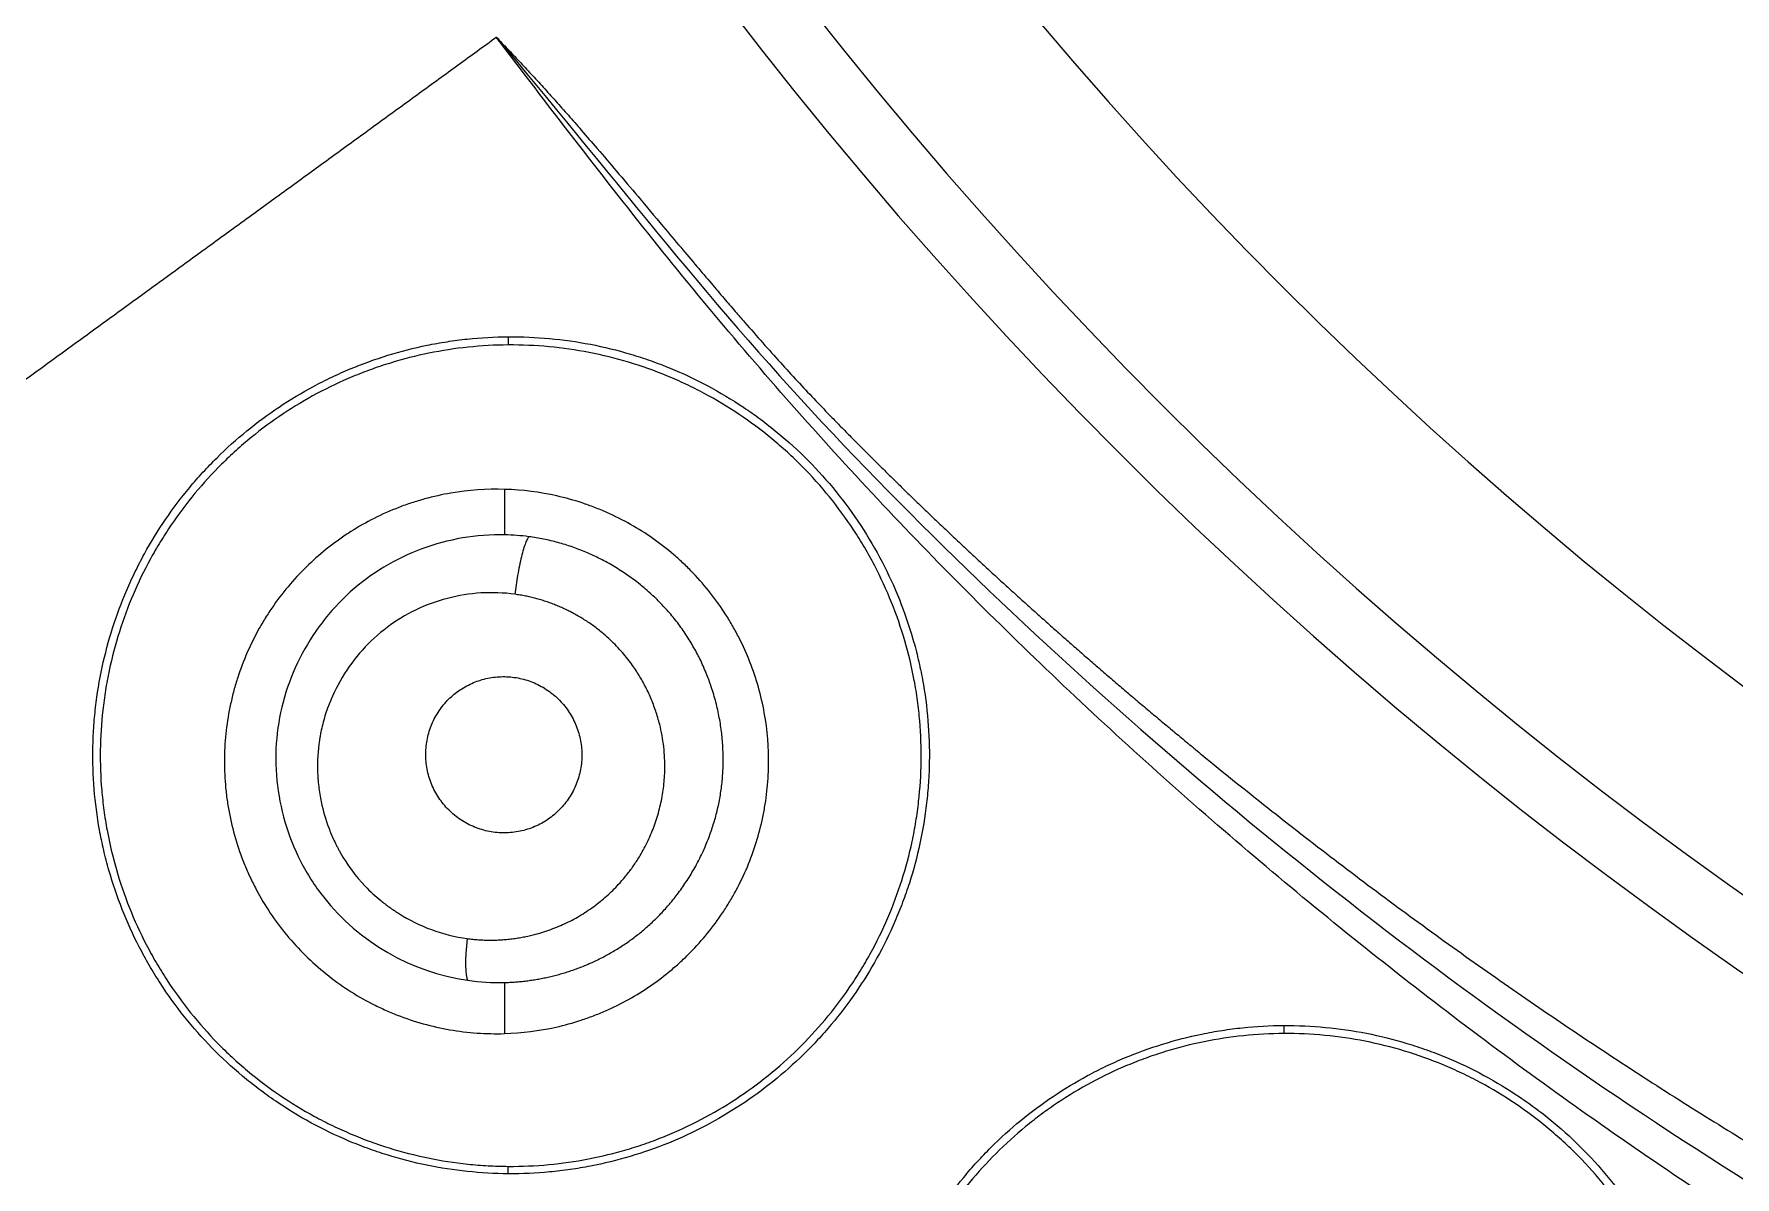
# Model space of a CAD drawing. Extents: x 541 to 1062, y 0 to 382.
# Drawn here: x 870.84 to 880.79, y 253.32 to 260 of the extents above; entities that cross this region are included whole.
import ezdxf

# ---------------------------------------------------------------- set-up
doc = ezdxf.new("R2010")
doc.units = 0
doc.header["$LTSCALE"] = 10
doc.header["$MEASUREMENT"] = 0
doc.layers.add('1', color=7, linetype='CONTINUOUS')

msp = doc.modelspace()

# ---------------------------------------------------------------- linework, layer by layer
at = {"layer": '1', "color": 7, "linetype": 'Continuous', "lineweight": 13}
for p, q in [((873.6174, 258.2289), (873.6174, 258.1808)), ((873.5976, 257.0715), (873.5979, 257.3373)), ((873.5949, 254.4556), (873.5945, 254.1573)), ((878.1515, 254.2047), (878.1515, 254.1578)), ((873.6174, 253.3385), (873.6174, 253.3817))]:
    msp.add_line(p, q, dxfattribs=at)
at = {"layer": '1', "color": 7, "linetype": 'Continuous', "lineweight": 18}
for radius, start, end in [(45.3527, 90, 267.62063), (41.2, 90, 267.35228), (41.78, 102.53337, 267.39118)]:
    msp.add_arc((895.7003, 276.0745), radius, start, end, dxfattribs=at)
at = {"layer": '1', "color": 7, "linetype": 'Continuous', "lineweight": 13}
for radius, start, end in [(26.1892, 90, 270), (25.8133, 180, 270), (24.8272, 180, 0)]:
    msp.add_arc((895.7003, 276.0745), radius, start, end, dxfattribs=at)
msp.add_ellipse((873.427, 254.7601), major_axis=(-0.041, -0.2972), ratio=0.144323, start_param=4.892631, end_param=6.106765, dxfattribs=at)
at = {"layer": '1', "color": 7, "linetype": 'Continuous', "lineweight": 18}
msp.add_rational_spline([(895.7003, 321.9703), (847.6625, 321.9703), (829.2792, 277.5891), (863.2471, 243.6212)], [1, 0.588455621577, 0.588455621577, 1], degree=3, dxfattribs=at)
at = {"layer": '1', "color": 7, "linetype": 'Continuous', "lineweight": 13}
for points, knots in [([(893.8033, 233.7519), (891.6652, 233.8478), (889.5344, 234.1058), (884.7157, 235.0643), (882.0496, 235.8731), (876.9261, 237.9953), (874.4689, 239.3086), (869.858, 242.3896), (867.7042, 244.1571), (863.7829, 248.0784), (862.0154, 250.2322), (858.9344, 254.8431), (857.6211, 257.3003), (855.4989, 262.4238), (854.6901, 265.0899), (853.6082, 270.529), (853.3351, 273.3017), (853.3351, 276.0745)], [0, 0, 0, 0, 0.099316, 0.099316, 0.227986, 0.227986, 0.356655, 0.356655, 0.485324, 0.485324, 0.613993, 0.613993, 0.742662, 0.742662, 0.871331, 0.871331, 1, 1, 1, 1]), ([(868.6705, 256.4362), (868.7146, 256.4682), (868.8025, 256.5321), (868.9342, 256.6278), (869.0654, 256.7231), (869.1961, 256.818), (869.3262, 256.9126), (869.4559, 257.0068), (869.585, 257.1006), (869.7136, 257.194), (869.8416, 257.287), (869.9692, 257.3797), (870.0962, 257.472), (870.2227, 257.5639), (870.3486, 257.6554), (870.474, 257.7465), (870.5989, 257.8372), (870.7233, 257.9276), (870.8471, 258.0176), (870.9704, 258.1072), (871.0932, 258.1964), (871.2154, 258.2852), (871.3371, 258.3736), (871.4583, 258.4616), (871.5789, 258.5493), (871.699, 258.6365), (871.8186, 258.7234), (871.9376, 258.8099), (872.0561, 258.8959), (872.174, 258.9816), (872.2914, 259.0669), (872.4083, 259.1518), (872.5246, 259.2363), (872.6403, 259.3204), (872.7555, 259.4041), (872.8702, 259.4875), (872.9844, 259.5704), (873.0979, 259.6529), (873.211, 259.735), (873.3235, 259.8168), (873.4354, 259.8981), (873.5099, 259.9522), (873.547, 259.9792)], [0, 0, 0, 0, 0.027312, 0.054505, 0.081579, 0.108535, 0.135372, 0.162091, 0.188692, 0.215173, 0.241537, 0.267781, 0.293908, 0.319915, 0.345804, 0.371575, 0.397227, 0.42276, 0.448175, 0.473472, 0.49865, 0.523709, 0.54865, 0.573472, 0.598175, 0.62276, 0.647227, 0.671575, 0.695804, 0.719915, 0.743908, 0.767781, 0.791537, 0.815173, 0.838692, 0.862091, 0.885372, 0.908535, 0.931579, 0.954505, 0.977312, 1, 1, 1, 1]), ([(893.7905, 248.7449), (893.542, 248.7603), (893.2937, 248.7784), (892.7978, 248.8219), (892.5502, 248.8473), (891.8088, 248.9368), (891.3164, 249.0134), (890.3366, 249.1944), (889.8492, 249.299), (888.8803, 249.5323), (888.399, 249.6609), (887.4439, 249.9439), (886.9702, 250.0984), (886.032, 250.4332), (885.5675, 250.6137), (884.19, 251.1928), (883.2927, 251.6293), (881.9865, 252.3553), (881.5578, 252.6091), (880.7147, 253.1397), (880.3005, 253.4166), (879.4877, 253.9924), (879.0891, 254.2914), (878.3085, 254.9103), (877.9264, 255.2301), (877.1799, 255.8899), (876.8154, 256.2297), (876.2834, 256.7542), (876.1086, 256.9316), (875.7643, 257.2914), (875.5949, 257.4739), (875.2619, 257.8442), (875.0982, 258.0319), (874.7763, 258.4119), (874.6181, 258.6042), (874.3068, 258.993), (874.1536, 259.1892), (873.849, 259.5832), (873.6977, 259.781), (873.547, 259.9792)], [0, 0, 0, 0, 0.03125, 0.03125, 0.0625, 0.0625, 0.125, 0.125, 0.1875, 0.1875, 0.25, 0.25, 0.3125, 0.3125, 0.375, 0.375, 0.5, 0.5, 0.5625, 0.5625, 0.625, 0.625, 0.6875, 0.6875, 0.75, 0.75, 0.8125, 0.8125, 0.84375, 0.84375, 0.875, 0.875, 0.90625, 0.90625, 0.9375, 0.9375, 0.96875, 0.96875, 1, 1, 1, 1]), ([(873.5975, 257.0714), (873.4306, 257.075), (873.1827, 257.0318), (872.9604, 256.9252), (872.8204, 256.841), (872.7544, 256.7923), (872.5725, 256.6285), (872.4221, 256.43), (872.3316, 256.2013), (872.2861, 256.0446), (872.2707, 255.9641), (872.2487, 255.7198), (872.2739, 255.4699), (872.381, 255.1991), (872.4431, 255.0907), (872.488, 255.0204), (872.5123, 254.9863), (872.7452, 254.6912), (873.0521, 254.5156), (873.3791, 254.4686)], [0, 0, 0, 0, 0.125, 0.1875, 0.1875, 0.25, 0.25, 0.375, 0.4375, 0.4375, 0.5, 0.5, 0.625, 0.6875, 0.71875, 0.71875, 0.75, 0.75, 1, 1, 1, 1]), ([(873.7382, 257.0606), (873.7353, 257.0579), (873.7321, 257.0536), (873.7253, 257.0413), (873.7217, 257.0333), (873.7141, 257.0135), (873.7101, 257.0017), (873.7021, 256.9748), (873.698, 256.9597), (873.6901, 256.9269), (873.6862, 256.9093), (873.6788, 256.8727), (873.6753, 256.8537), (873.6688, 256.8157), (873.6659, 256.7966), (873.6607, 256.7594), (873.6584, 256.7414), (873.6564, 256.7241)], [0, 0, 0, 0, 0.125, 0.125, 0.25, 0.25, 0.375, 0.375, 0.5, 0.5, 0.625, 0.625, 0.75, 0.75, 0.875, 0.875, 1, 1, 1, 1])]:
    msp.add_open_spline(points, degree=3, knots=knots, dxfattribs=at)
at = {"layer": '1', "color": 7, "linetype": 'Continuous', "lineweight": 18}
for points, knots in [([(873.547, 259.9792), (874.1777, 259.23), (874.7784, 258.4468), (876.1272, 257.0103), (876.8447, 256.3331), (879.0959, 254.4122), (880.7366, 253.2881), (885.9579, 250.4843), (889.862, 249.366), (893.8307, 249.118)], [0, 0, 0, 0, 0.125, 0.125, 0.25, 0.25, 0.5, 0.5, 1, 1, 1, 1]), ([(873.547, 259.9792), (873.558, 259.9678), (873.5802, 259.945), (873.6135, 259.9102), (873.6473, 259.8747), (873.6814, 259.8385), (873.716, 259.8015), (873.7509, 259.7638), (873.7862, 259.7254), (873.8219, 259.6863), (873.858, 259.6464), (873.8945, 259.6058), (873.9314, 259.5645), (873.9687, 259.5224), (874.0063, 259.4796), (874.0629, 259.4149), (874.1438, 259.3212), (874.2545, 259.1916), (874.3824, 259.0405), (874.5079, 258.8913), (874.6222, 258.7553), (874.7165, 258.6437), (874.801, 258.5441), (874.8756, 258.4566), (874.9404, 258.3811), (875.0156, 258.2944), (875.1034, 258.1946), (875.2062, 258.0798), (875.3056, 257.9712), (875.4016, 257.8686), (875.4842, 257.7826), (875.5545, 257.7108), (875.6134, 257.6509), (875.6728, 257.591), (875.7327, 257.5311), (875.793, 257.4712), (875.8538, 257.4112), (875.9151, 257.3512), (875.9769, 257.2912), (876.0391, 257.2312), (876.1017, 257.1712), (876.1648, 257.1112), (876.2284, 257.0511), (876.2925, 256.9911), (876.357, 256.931), (876.422, 256.8709), (876.4875, 256.8108), (876.5534, 256.7506), (876.6198, 256.6905), (876.6867, 256.6303), (876.754, 256.5702), (876.8218, 256.51), (876.8901, 256.4498), (876.9588, 256.3896), (877.028, 256.3294), (877.0976, 256.2691), (877.1678, 256.2089), (877.2384, 256.1486), (877.3094, 256.0884), (877.381, 256.0281), (877.453, 255.9678), (877.5254, 255.9075), (877.5984, 255.8472), (877.7746, 255.7024), (878.0559, 255.4759), (878.4456, 255.1731), (878.8397, 254.8777), (879.2382, 254.5897), (879.6409, 254.3091), (880.048, 254.036), (880.4593, 253.7703), (880.8749, 253.5121), (881.2948, 253.2613), (881.7189, 253.018), (882.1472, 252.7822), (882.8679, 252.4017), (883.8955, 251.9046), (885.2495, 251.3359), (886.6348, 250.8384), (887.63, 250.5391), (888.2142, 250.3816), (888.3778, 250.3386), (888.5414, 250.2965), (888.7052, 250.2555), (888.8692, 250.2155), (889.0333, 250.1765), (889.1975, 250.1384), (889.3619, 250.1014), (889.5264, 250.0654), (889.691, 250.0304), (889.8558, 249.9964), (890.0208, 249.9634), (890.1858, 249.9314), (890.351, 249.9005), (890.5163, 249.8705), (890.6818, 249.8415), (890.8474, 249.8135), (891.0131, 249.7866), (891.179, 249.7606), (891.3449, 249.7357), (891.5111, 249.7117), (891.6773, 249.6888), (891.8437, 249.6669), (892.0102, 249.6459), (892.1768, 249.626), (892.3436, 249.6071), (892.5104, 249.5892), (892.6774, 249.5723), (892.8446, 249.5564), (893.0118, 249.5416), (893.1792, 249.5277), (893.3467, 249.5148), (893.5143, 249.503), (893.682, 249.4921), (893.7939, 249.4857), (893.8499, 249.4825)], [0, 0, 0, 0, 0.002014, 0.004061, 0.006142, 0.008257, 0.010406, 0.012589, 0.014805, 0.017056, 0.019341, 0.02166, 0.024013, 0.026401, 0.028822, 0.031278, 0.037352, 0.044592, 0.052996, 0.062567, 0.069432, 0.075637, 0.081181, 0.086066, 0.090291, 0.093855, 0.100687, 0.10723, 0.113483, 0.119448, 0.125125, 0.128679, 0.132248, 0.135831, 0.139428, 0.14304, 0.146667, 0.150308, 0.153964, 0.157634, 0.16132, 0.16502, 0.168734, 0.172464, 0.176209, 0.179968, 0.183743, 0.187532, 0.191337, 0.195156, 0.198991, 0.202841, 0.206706, 0.210587, 0.214483, 0.218394, 0.22232, 0.226262, 0.230219, 0.234192, 0.23818, 0.242184, 0.246203, 0.250238, 0.271247, 0.292206, 0.313121, 0.333997, 0.354841, 0.375656, 0.39645, 0.417227, 0.437993, 0.458754, 0.479515, 0.500282, 0.562584, 0.624875, 0.687306, 0.75003, 0.757216, 0.764397, 0.771573, 0.778744, 0.785911, 0.793074, 0.800233, 0.807389, 0.81454, 0.821689, 0.828834, 0.835977, 0.843117, 0.850254, 0.85739, 0.864523, 0.871655, 0.878786, 0.885915, 0.893043, 0.900171, 0.907297, 0.914424, 0.92155, 0.928677, 0.935804, 0.942931, 0.95006, 0.957189, 0.96432, 0.971452, 0.978586, 0.985722, 0.99286, 1, 1, 1, 1]), ([(873.6174, 253.3385), (873.537, 253.339), (873.3774, 253.348), (873.1413, 253.3845), (872.986, 253.4243), (872.8897, 253.4542), (872.8705, 253.4605), (872.8321, 253.4734), (872.8129, 253.4802), (872.7558, 253.501), (872.7182, 253.5159), (872.6068, 253.563), (872.462, 253.6329), (872.3246, 253.7168), (872.2243, 253.785), (872.1914, 253.8086), (872.1265, 253.8577), (872.0944, 253.8832), (872.0007, 253.9617), (871.882, 254.0719), (871.7216, 254.253), (871.6266, 254.3845), (871.5711, 254.4701), (871.5602, 254.4874), (871.5389, 254.5221), (871.5077, 254.5745), (871.4785, 254.6278), (871.4231, 254.7354), (871.3566, 254.8818), (871.3048, 255.0342), (871.2771, 255.1313), (871.2717, 255.1508), (871.2616, 255.19), (871.2567, 255.2097), (871.243, 255.2688), (871.2348, 255.3083), (871.2134, 255.4268), (871.1927, 255.5852), (871.1876, 255.7444), (871.1896, 255.864), (871.1912, 255.9039), (871.1965, 255.9838), (871.2001, 256.0238), (871.2138, 256.1428), (871.2397, 256.2992), (871.3005, 256.5274), (871.3557, 256.6754), (871.3948, 256.7666), (871.4029, 256.7847), (871.4194, 256.8208), (871.4448, 256.8744), (871.4719, 256.9267), (871.5286, 257.0299), (871.6104, 257.1632), (871.7046, 257.288), (871.7799, 257.3784), (871.8057, 257.408), (871.8458, 257.4516), (871.8593, 257.466), (871.8867, 257.4944), (871.9558, 257.5645), (872.0868, 257.682), (872.2749, 257.821), (872.4094, 257.9017), (872.5138, 257.9576), (872.5492, 257.9755), (872.6205, 258.0094), (872.6565, 258.0254), (872.7653, 258.0708), (872.9127, 258.1241), (873.0649, 258.1631), (873.1808, 258.1869), (873.2198, 258.1939), (873.2983, 258.2061), (873.3379, 258.2113), (873.4572, 258.2238), (873.5371, 258.2283), (873.6174, 258.2289)], [0, 0, 0, 0, 0.03125, 0.0625, 0.09375, 0.09375, 0.101562, 0.101562, 0.109375, 0.109375, 0.125, 0.125, 0.15625, 0.1875, 0.1875, 0.203125, 0.203125, 0.21875, 0.21875, 0.25, 0.28125, 0.3125, 0.3125, 0.320313, 0.320313, 0.328125, 0.34375, 0.34375, 0.375, 0.40625, 0.40625, 0.414063, 0.414063, 0.421875, 0.421875, 0.4375, 0.4375, 0.46875, 0.5, 0.5, 0.515625, 0.515625, 0.53125, 0.53125, 0.5625, 0.59375, 0.625, 0.625, 0.632813, 0.632813, 0.640625, 0.65625, 0.65625, 0.6875, 0.71875, 0.71875, 0.734375, 0.734375, 0.742188, 0.742188, 0.75, 0.78125, 0.8125, 0.84375, 0.84375, 0.859375, 0.859375, 0.875, 0.875, 0.90625, 0.9375, 0.9375, 0.953125, 0.953125, 0.96875, 0.96875, 1, 1, 1, 1]), ([(873.6174, 258.1808), (873.5385, 258.1804), (873.4604, 258.176), (873.3057, 258.1599), (873.1526, 258.1364), (873.0024, 258.0982), (872.8909, 258.064), (872.8539, 258.0517), (872.7804, 258.0251), (872.744, 258.011), (872.6365, 257.9662), (872.497, 257.8998), (872.2989, 257.7812), (872.1744, 257.6893), (872.0839, 257.6154), (872.0543, 257.5901), (871.9968, 257.5382), (871.9688, 257.5117), (871.8867, 257.4303), (871.7829, 257.3168), (871.6902, 257.1937), (871.625, 257.0977), (871.6039, 257.065), (871.5735, 257.0152), (871.5635, 256.9983), (871.544, 256.9646), (871.4964, 256.8798), (871.4205, 256.7231), (871.3401, 256.5059), (871.3004, 256.3555), (871.276, 256.2405), (871.2688, 256.2017), (871.2563, 256.1244), (871.2511, 256.0857), (871.2381, 255.9694), (871.2284, 255.8141), (871.2339, 255.6581), (871.2437, 255.5408), (871.248, 255.5017), (871.2585, 255.4234), (871.2648, 255.3841), (871.2863, 255.2675), (871.3225, 255.1143), (871.3989, 254.8915), (871.4645, 254.7477), (871.5103, 254.6593), (871.5198, 254.6417), (871.539, 254.6067), (871.5685, 254.5547), (871.5997, 254.5041), (871.6645, 254.4047), (871.7571, 254.2769), (871.862, 254.1586), (871.9453, 254.0736), (871.9739, 254.0458), (872.0327, 253.9916), (872.0627, 253.9652), (872.1541, 253.8888), (872.2803, 253.7936), (872.4149, 253.7115), (872.5189, 253.6549), (872.5716, 253.6278), (872.6256, 253.6026), (872.6619, 253.5863), (872.6801, 253.5783), (872.7717, 253.5396), (872.8458, 253.5126), (872.9958, 253.4661), (873.1475, 253.4271), (873.3026, 253.403), (873.4202, 253.3907), (873.4597, 253.3875), (873.5385, 253.3832), (873.5779, 253.382), (873.6174, 253.3817)], [0, 0, 0, 0, 0.03125, 0.03125, 0.0625, 0.09375, 0.09375, 0.109375, 0.109375, 0.125, 0.125, 0.15625, 0.1875, 0.21875, 0.21875, 0.234375, 0.234375, 0.25, 0.25, 0.28125, 0.3125, 0.3125, 0.328125, 0.328125, 0.335937, 0.335937, 0.34375, 0.375, 0.40625, 0.4375, 0.4375, 0.453125, 0.453125, 0.46875, 0.46875, 0.5, 0.53125, 0.53125, 0.546875, 0.546875, 0.5625, 0.5625, 0.59375, 0.625, 0.65625, 0.65625, 0.664063, 0.664063, 0.671875, 0.6875, 0.6875, 0.71875, 0.75, 0.75, 0.765625, 0.765625, 0.78125, 0.78125, 0.8125, 0.84375, 0.84375, 0.859375, 0.867188, 0.867188, 0.875, 0.875, 0.90625, 0.90625, 0.9375, 0.96875, 0.96875, 0.984375, 0.984375, 1, 1, 1, 1]), ([(873.6174, 258.2289), (873.6983, 258.2294), (873.7788, 258.226), (873.9386, 258.2112), (874.0181, 258.1999), (874.176, 258.1695), (874.2545, 258.1503), (874.3519, 258.1213), (874.3714, 258.1152), (874.4102, 258.1026), (874.4296, 258.096), (874.4874, 258.0756), (874.5254, 258.061), (874.6382, 258.0147), (874.7848, 257.9457), (874.9242, 257.8624), (875.0259, 257.7945), (875.0594, 257.7709), (875.1253, 257.7219), (875.1578, 257.6964), (875.2528, 257.6181), (875.3734, 257.508), (875.482, 257.3869), (875.5846, 257.2603), (875.633, 257.1942), (875.7234, 257.0564), (875.7647, 256.9858), (875.8398, 256.8416), (875.9075, 256.6942), (875.9603, 256.5407), (875.9942, 256.4231), (876.0046, 256.3835), (876.0232, 256.3042), (876.0315, 256.2645), (876.0534, 256.1452), (876.0745, 255.9857), (876.0799, 255.8252), (876.0779, 255.7045), (876.0763, 255.6642), (876.071, 255.5834), (876.0673, 255.5432), (876.0535, 255.4236), (876.0274, 255.2661), (875.9863, 255.1127), (875.9499, 254.9992), (875.9303, 254.9428), (875.9085, 254.887), (875.8935, 254.8499), (875.8858, 254.8314), (875.8461, 254.7395), (875.7759, 254.597), (875.6514, 254.3959), (875.5557, 254.2702), (875.4919, 254.1943), (875.4789, 254.1793), (875.4526, 254.1495), (875.4392, 254.1347), (875.3985, 254.0909), (875.3708, 254.0625), (875.2859, 253.9795), (875.168, 253.875), (875.0407, 253.7824), (874.9087, 253.6958), (874.8403, 253.6555), (874.6987, 253.5812), (874.5545, 253.5144), (874.3307, 253.4359), (874.1765, 253.3981), (874.0588, 253.3754), (874.0193, 253.3687), (873.9396, 253.3573), (873.8995, 253.3526), (873.7791, 253.3414), (873.6984, 253.338), (873.6174, 253.3385)], [0, 0, 0, 0, 0.03125, 0.03125, 0.0625, 0.0625, 0.09375, 0.09375, 0.101562, 0.101562, 0.109375, 0.109375, 0.125, 0.125, 0.15625, 0.1875, 0.1875, 0.203125, 0.203125, 0.21875, 0.21875, 0.25, 0.28125, 0.28125, 0.3125, 0.3125, 0.34375, 0.34375, 0.375, 0.40625, 0.40625, 0.421875, 0.421875, 0.4375, 0.4375, 0.46875, 0.5, 0.5, 0.515625, 0.515625, 0.53125, 0.53125, 0.5625, 0.59375, 0.59375, 0.609375, 0.617187, 0.617187, 0.625, 0.625, 0.65625, 0.6875, 0.71875, 0.71875, 0.726562, 0.726562, 0.734375, 0.734375, 0.75, 0.75, 0.78125, 0.8125, 0.8125, 0.84375, 0.84375, 0.875, 0.90625, 0.9375, 0.9375, 0.953125, 0.953125, 0.96875, 0.96875, 1, 1, 1, 1]), ([(873.6174, 253.3817), (873.6968, 253.3813), (873.7756, 253.3847), (873.9316, 253.3992), (874.0861, 253.4213), (874.2378, 253.4582), (874.3505, 253.4916), (874.3879, 253.5037), (874.4623, 253.5297), (874.499, 253.5436), (874.6077, 253.5878), (874.7488, 253.6534), (874.8825, 253.7321), (875.0124, 253.8173), (875.0755, 253.8632), (875.1978, 253.9617), (875.3143, 254.0653), (875.4721, 254.2358), (875.5662, 254.3595), (875.6324, 254.456), (875.6537, 254.4888), (875.695, 254.5558), (875.7148, 254.5897), (875.7713, 254.6925), (875.8397, 254.8324), (875.8941, 254.9782), (875.9415, 255.1269), (875.9617, 255.2028), (875.9824, 255.2994), (875.9863, 255.3189), (875.9936, 255.3577), (876.0038, 255.416), (876.0118, 255.4745), (876.0249, 255.5915), (876.0348, 255.748), (876.0293, 255.9053), (876.0192, 256.0235), (876.0149, 256.063), (876.0069, 256.1223), (876.004, 256.1421), (875.9977, 256.1815), (875.9806, 256.2796), (875.9393, 256.453), (875.8877, 256.6025), (875.8285, 256.7498), (875.7951, 256.8223), (875.7392, 256.9292), (875.7197, 256.9643), (875.6791, 257.0332), (875.658, 257.0671), (875.5924, 257.1668), (875.4985, 257.2951), (875.3921, 257.4138), (875.3215, 257.485), (875.3072, 257.499), (875.2782, 257.5269), (875.2635, 257.5407), (875.2189, 257.5813), (875.1886, 257.6076), (875.0961, 257.6838), (874.9685, 257.7787), (874.8322, 257.8604), (874.7268, 257.9167), (874.6911, 257.9347), (874.6368, 257.9603), (874.6185, 257.9686), (874.5818, 257.9848), (874.4898, 258.024), (874.3216, 258.0836), (874.1684, 258.1214), (874.0133, 258.1516), (873.9349, 258.163), (873.7762, 258.1778), (873.6968, 258.1813), (873.6174, 258.1808)], [0, 0, 0, 0, 0.03125, 0.03125, 0.0625, 0.09375, 0.09375, 0.109375, 0.109375, 0.125, 0.125, 0.15625, 0.1875, 0.1875, 0.21875, 0.21875, 0.25, 0.28125, 0.3125, 0.3125, 0.328125, 0.328125, 0.34375, 0.34375, 0.375, 0.40625, 0.40625, 0.4375, 0.4375, 0.445312, 0.445312, 0.453125, 0.46875, 0.46875, 0.5, 0.53125, 0.53125, 0.546875, 0.546875, 0.554687, 0.554687, 0.5625, 0.59375, 0.625, 0.625, 0.65625, 0.65625, 0.671875, 0.671875, 0.6875, 0.6875, 0.71875, 0.75, 0.75, 0.757812, 0.757812, 0.765625, 0.765625, 0.78125, 0.78125, 0.8125, 0.84375, 0.84375, 0.859375, 0.859375, 0.867187, 0.867187, 0.875, 0.90625, 0.9375, 0.9375, 0.96875, 0.96875, 1, 1, 1, 1]), ([(873.5979, 257.3373), (873.4908, 257.3405), (873.3856, 257.333), (873.2303, 257.3065), (873.179, 257.2951), (873.1026, 257.2741), (873.0772, 257.2664), (873.0268, 257.2498), (873.002, 257.241), (872.8792, 257.1936), (872.7859, 257.1466), (872.6754, 257.0766), (872.6536, 257.062), (872.6106, 257.0317), (872.5894, 257.0159), (872.5271, 256.9671), (872.4875, 256.9328), (872.3743, 256.8247), (872.3063, 256.7456), (872.2308, 256.6378), (872.2161, 256.6158), (872.188, 256.5711), (872.1745, 256.5484), (872.136, 256.4798), (872.0893, 256.3861), (872.0519, 256.2882), (872.0275, 256.2132), (872.02, 256.1879), (872.0061, 256.1368), (871.9998, 256.1109), (871.9715, 255.981), (871.9594, 255.8762), (871.9569, 255.7178), (871.9587, 255.6647), (871.9655, 255.5849), (871.9685, 255.5581), (871.9757, 255.5049), (871.98, 255.4786), (872.0046, 255.3475), (872.0346, 255.2454), (872.0851, 255.1214), (872.0958, 255.0968), (872.1187, 255.0479), (872.1308, 255.0236), (872.1688, 254.9522), (872.1963, 254.9062), (872.2856, 254.7728), (872.3538, 254.6901), (872.5084, 254.5377), (872.5921, 254.4707), (872.7266, 254.3835), (872.773, 254.3566), (872.8449, 254.3197), (872.8693, 254.3079), (872.9184, 254.2858), (872.9431, 254.2754), (873.0676, 254.2268), (873.17, 254.1982), (873.3277, 254.1709), (873.3811, 254.1643), (873.4878, 254.1568), (873.5411, 254.1557), (873.5945, 254.1573)], [0, 0, 0, 0, 0.0625, 0.0625, 0.09375, 0.09375, 0.109375, 0.109375, 0.125, 0.125, 0.1875, 0.1875, 0.203125, 0.203125, 0.21875, 0.21875, 0.25, 0.25, 0.3125, 0.3125, 0.328125, 0.328125, 0.34375, 0.34375, 0.375, 0.40625, 0.40625, 0.421875, 0.421875, 0.4375, 0.4375, 0.5, 0.5, 0.53125, 0.53125, 0.546875, 0.546875, 0.5625, 0.5625, 0.625, 0.625, 0.640625, 0.640625, 0.65625, 0.65625, 0.6875, 0.6875, 0.75, 0.75, 0.8125, 0.8125, 0.84375, 0.84375, 0.859375, 0.859375, 0.875, 0.875, 0.9375, 0.9375, 0.96875, 0.96875, 1, 1, 1, 1]), ([(873.5945, 254.1573), (873.6974, 254.1604), (873.7981, 254.1733), (873.9458, 254.2065), (873.9946, 254.22), (874.0669, 254.2437), (874.0908, 254.2521), (874.1385, 254.2703), (874.1621, 254.28), (874.2782, 254.3309), (874.3661, 254.3798), (874.4904, 254.4653), (874.5306, 254.4958), (874.589, 254.5447), (874.6081, 254.5615), (874.6453, 254.5959), (874.6635, 254.6134), (874.7519, 254.7031), (874.8153, 254.781), (874.8853, 254.8859), (874.8989, 254.9073), (874.925, 254.9508), (874.9376, 254.973), (874.9737, 255.0402), (874.9955, 255.0859), (875.0541, 255.2255), (875.0843, 255.3219), (875.1105, 255.4467), (875.1152, 255.4719), (875.1233, 255.5226), (875.1267, 255.548), (875.1352, 255.6241), (875.1384, 255.6749), (875.1405, 255.8275), (875.1324, 255.9293), (875.1047, 256.0824), (875.0931, 256.1326), (875.0651, 256.2315), (875.0324, 256.3287), (874.9903, 256.4226), (874.9551, 256.4919), (874.9428, 256.5147), (874.9169, 256.5601), (874.9034, 256.5823), (874.8337, 256.6916), (874.77, 256.7726), (874.6807, 256.8659), (874.6624, 256.8842), (874.6247, 256.9199), (874.6053, 256.9374), (874.5459, 256.9884), (874.505, 257.0202), (874.3784, 257.109), (874.2888, 257.1597), (874.1704, 257.2122), (874.1463, 257.2221), (874.098, 257.2408), (874.0737, 257.2495), (874.0005, 257.2737), (873.9512, 257.2874), (873.8021, 257.3212), (873.7009, 257.3342), (873.5979, 257.3373)], [0, 0, 0, 0, 0.0625, 0.0625, 0.09375, 0.09375, 0.109375, 0.109375, 0.125, 0.125, 0.1875, 0.1875, 0.21875, 0.21875, 0.234375, 0.234375, 0.25, 0.25, 0.3125, 0.3125, 0.328125, 0.328125, 0.34375, 0.34375, 0.375, 0.375, 0.4375, 0.4375, 0.453125, 0.453125, 0.46875, 0.46875, 0.5, 0.5, 0.5625, 0.5625, 0.59375, 0.59375, 0.625, 0.65625, 0.65625, 0.671875, 0.671875, 0.6875, 0.6875, 0.75, 0.75, 0.765625, 0.765625, 0.78125, 0.78125, 0.8125, 0.8125, 0.875, 0.875, 0.890625, 0.890625, 0.90625, 0.90625, 0.9375, 0.9375, 1, 1, 1, 1]), ([(873.6564, 256.7241), (873.5239, 256.7424), (873.3906, 256.734), (873.1315, 256.6662), (873.0134, 256.6092), (872.8032, 256.4516), (872.7162, 256.3547), (872.6121, 256.1809), (872.5693, 256.0912), (872.5358, 255.9819), (872.5231, 255.926), (872.5177, 255.8978), (872.5153, 255.8836), (872.5144, 255.8775), (872.5137, 255.8734), (872.5136, 255.873), (872.5042, 255.8102), (872.4988, 255.7212), (872.5066, 255.6167), (872.5129, 255.5718), (872.5178, 255.5418), (872.521, 255.5249), (872.5347, 255.4594), (872.5567, 255.3831), (872.5923, 255.2982), (872.6126, 255.2569), (872.6218, 255.2394), (872.628, 255.2277), (872.6319, 255.2207), (872.6756, 255.1432), (872.7245, 255.0771), (872.8096, 254.9882), (872.8551, 254.9464), (872.9133, 254.902), (872.9436, 254.8809), (872.9591, 254.8707), (872.9658, 254.8663), (872.9703, 254.8634), (872.9739, 254.8612), (873.0996, 254.7819), (873.2338, 254.7326), (873.3775, 254.7127)], [0, 0, 0, 0, 0.125, 0.125, 0.25, 0.25, 0.375, 0.375, 0.4375, 0.46875, 0.484375, 0.492187, 0.496094, 0.498047, 0.498047, 0.5, 0.5, 0.53125, 0.546875, 0.554687, 0.554687, 0.5625, 0.5625, 0.59375, 0.609375, 0.617187, 0.621094, 0.621094, 0.625, 0.625, 0.6875, 0.6875, 0.71875, 0.734375, 0.742187, 0.746094, 0.748047, 0.748047, 0.75, 0.75, 1, 1, 1, 1]), ([(873.3775, 254.7127), (873.383, 254.7119), (873.3939, 254.7105), (873.4104, 254.7087), (873.4269, 254.7071), (873.4434, 254.7058), (873.4599, 254.7047), (873.4763, 254.704), (873.4928, 254.7035), (873.5092, 254.7032), (873.5257, 254.7033), (873.5421, 254.7036), (873.5586, 254.7042), (873.575, 254.705), (873.5914, 254.7062), (873.6078, 254.7076), (873.6242, 254.7092), (873.6406, 254.7112), (873.657, 254.7134), (873.6734, 254.7159), (873.6897, 254.7186), (873.7061, 254.7217), (873.7225, 254.725), (873.7388, 254.7285), (873.7552, 254.7324), (873.7983, 254.7432), (873.8669, 254.7645), (873.958, 254.8028), (874.0447, 254.8497), (874.1262, 254.9048), (874.2022, 254.9677), (874.2642, 255.0302), (874.3141, 255.0891), (874.3533, 255.1419), (874.3857, 255.1925), (874.4124, 255.2401), (874.4347, 255.2845), (874.4547, 255.3296), (874.4725, 255.3755), (874.4881, 255.4223), (874.5014, 255.4698), (874.5124, 255.5182), (874.5212, 255.5669), (874.5276, 255.6159), (874.5315, 255.6652), (874.5329, 255.7149), (874.5316, 255.7711), (874.5268, 255.8328), (874.5172, 255.8993), (874.5048, 255.9558), (874.4917, 256.0032), (874.4795, 256.0421), (874.4658, 256.0802), (874.4508, 256.1175), (874.4344, 256.1541), (874.4166, 256.1898), (874.3974, 256.2248), (874.3769, 256.259), (874.355, 256.2925), (874.3201, 256.3415), (874.2688, 256.4038), (874.2047, 256.4672), (874.1443, 256.518), (874.0901, 256.5579), (874.0436, 256.5873), (874.0063, 256.6084), (873.9787, 256.623), (873.9509, 256.6367), (873.9227, 256.6495), (873.8943, 256.6614), (873.8656, 256.6724), (873.8366, 256.6825), (873.8073, 256.6917), (873.7777, 256.7), (873.7478, 256.7074), (873.7176, 256.7139), (873.6872, 256.7196), (873.6667, 256.7226), (873.6564, 256.7241)], [0, 0, 0, 0, 0.005205, 0.010401, 0.015587, 0.020766, 0.025939, 0.031107, 0.036272, 0.041436, 0.046598, 0.051762, 0.056928, 0.062097, 0.067272, 0.072453, 0.077642, 0.08284, 0.088048, 0.093269, 0.098503, 0.103751, 0.109016, 0.114298, 0.119598, 0.124918, 0.15642, 0.187586, 0.218701, 0.250053, 0.281153, 0.312501, 0.333823, 0.354647, 0.375062, 0.390872, 0.406562, 0.422164, 0.437714, 0.453247, 0.468797, 0.4844, 0.50009, 0.515532, 0.531017, 0.546585, 0.562275, 0.583774, 0.60467, 0.625063, 0.63786, 0.650535, 0.663109, 0.675599, 0.688026, 0.700408, 0.712767, 0.725122, 0.737493, 0.749902, 0.780974, 0.812353, 0.833512, 0.854315, 0.874858, 0.884584, 0.894261, 0.903896, 0.913499, 0.92308, 0.932647, 0.942209, 0.951776, 0.961357, 0.970961, 0.980597, 0.990273, 1, 1, 1, 1]), ([(873.1348, 255.7934), (873.1351, 255.8234), (873.1384, 255.8527), (873.1474, 255.8959), (873.1511, 255.9101), (873.1599, 255.9383), (873.165, 255.9522), (873.1823, 255.9929), (873.1962, 256.0186), (873.2208, 256.055), (873.2295, 256.0667), (873.2484, 256.0895), (873.2583, 256.1004), (873.2893, 256.1313), (873.3118, 256.1497), (873.3484, 256.1742), (873.3611, 256.1819), (873.387, 256.1958), (873.4002, 256.2021), (873.4406, 256.219), (873.4686, 256.2277), (873.5122, 256.2367), (873.5269, 256.2389), (873.5562, 256.242), (873.5856, 256.2437), (873.6151, 256.2425), (873.6446, 256.2399), (873.6595, 256.2379), (873.7036, 256.2295), (873.7321, 256.2212), (873.7735, 256.2046), (873.7871, 256.1983), (873.8138, 256.1845), (873.8269, 256.1768), (873.8645, 256.1523), (873.8878, 256.1336), (873.92, 256.1021), (873.9304, 256.091), (873.9498, 256.0679), (873.9588, 256.056), (873.9842, 256.019), (873.9986, 255.9928), (874.0224, 255.9373), (874.0314, 255.9088), (874.0406, 255.8652), (874.043, 255.8505), (874.0463, 255.8208), (874.0473, 255.8058), (874.0475, 255.7908)], [0, 0, 0, 0, 0.0625, 0.0625, 0.09375, 0.09375, 0.125, 0.125, 0.1875, 0.1875, 0.21875, 0.21875, 0.25, 0.25, 0.3125, 0.3125, 0.34375, 0.34375, 0.375, 0.375, 0.4375, 0.4375, 0.46875, 0.46875, 0.5, 0.53125, 0.53125, 0.5625, 0.5625, 0.625, 0.625, 0.65625, 0.65625, 0.6875, 0.6875, 0.75, 0.75, 0.78125, 0.78125, 0.8125, 0.8125, 0.875, 0.875, 0.9375, 0.9375, 0.96875, 0.96875, 1, 1, 1, 1]), ([(874.0475, 255.7908), (874.0479, 255.7604), (874.0453, 255.7305), (874.037, 255.6865), (874.0336, 255.6719), (874.0252, 255.6431), (874.0203, 255.6288), (874.0035, 255.5872), (873.9898, 255.5608), (873.9654, 255.5235), (873.9566, 255.5114), (873.9379, 255.488), (873.928, 255.4769), (873.8969, 255.4451), (873.8742, 255.4261), (873.8372, 255.4008), (873.8244, 255.393), (873.7982, 255.3786), (873.7715, 255.3657), (873.7437, 255.3554), (873.7152, 255.3465), (873.7007, 255.3426), (873.6564, 255.3334), (873.6267, 255.3302), (873.5818, 255.3298), (873.5668, 255.3304), (873.5367, 255.3332), (873.5216, 255.3353), (873.477, 255.3438), (873.4481, 255.3524), (873.406, 255.3696), (873.3922, 255.3761), (873.3651, 255.3904), (873.352, 255.3982), (873.3141, 255.4234), (873.2906, 255.4426), (873.2581, 255.4752), (873.2478, 255.4866), (873.2285, 255.5102), (873.2105, 255.5346), (873.195, 255.5608), (873.1807, 255.5877), (873.1742, 255.6017), (873.157, 255.6441), (873.1484, 255.673), (873.14, 255.7176), (873.1379, 255.7327), (873.1352, 255.763), (873.1346, 255.7782), (873.1348, 255.7934)], [0, 0, 0, 0, 0.0625, 0.0625, 0.09375, 0.09375, 0.125, 0.125, 0.1875, 0.1875, 0.21875, 0.21875, 0.25, 0.25, 0.3125, 0.3125, 0.34375, 0.34375, 0.375, 0.40625, 0.40625, 0.4375, 0.4375, 0.5, 0.5, 0.53125, 0.53125, 0.5625, 0.5625, 0.625, 0.625, 0.65625, 0.65625, 0.6875, 0.6875, 0.75, 0.75, 0.78125, 0.78125, 0.8125, 0.84375, 0.84375, 0.875, 0.875, 0.9375, 0.9375, 0.96875, 0.96875, 1, 1, 1, 1]), ([(878.1515, 249.3176), (878.0705, 249.318), (877.9097, 249.3269), (877.6719, 249.3636), (877.5156, 249.4037), (877.4187, 249.4339), (877.3993, 249.4402), (877.3607, 249.4532), (877.3414, 249.46), (877.2841, 249.4811), (877.2463, 249.496), (877.1345, 249.5435), (876.9893, 249.6138), (876.8516, 249.6982), (876.7512, 249.7669), (876.7182, 249.7907), (876.6695, 249.8277), (876.6533, 249.8403), (876.6214, 249.8658), (876.5427, 249.9305), (876.4095, 250.0545), (876.3031, 250.1753), (876.2277, 250.2699), (876.1911, 250.3182), (876.1562, 250.368), (876.1334, 250.4016), (876.1221, 250.4186), (876.067, 250.5039), (876.0267, 250.5738), (875.9535, 250.7165), (875.8875, 250.8622), (875.8361, 251.0137), (875.803, 251.1297), (875.7929, 251.1688), (875.7748, 251.2469), (875.7667, 251.286), (875.7454, 251.4035), (875.7248, 251.5606), (875.7195, 251.7187), (875.7213, 251.8375), (875.7228, 251.8772), (875.7266, 251.9368), (875.7282, 251.9567), (875.7317, 251.9963), (875.7416, 252.095), (875.7701, 252.2698), (875.8299, 252.4969), (875.8843, 252.6444), (875.9229, 252.7354), (875.9309, 252.7535), (875.9472, 252.7895), (875.9723, 252.843), (875.9992, 252.8953), (876.0553, 252.9984), (876.1364, 253.1317), (876.23, 253.2569), (876.3049, 253.3476), (876.3307, 253.3773), (876.3706, 253.4211), (876.3841, 253.4355), (876.4114, 253.4641), (876.4804, 253.5346), (876.6113, 253.6529), (876.7997, 253.793), (876.9345, 253.8745), (877.0393, 253.9309), (877.0749, 253.949), (877.1467, 253.9833), (877.1829, 253.9995), (877.2924, 254.0454), (877.4409, 254.0993), (877.5942, 254.1387), (877.7111, 254.1628), (877.7504, 254.1698), (877.8296, 254.1821), (877.8695, 254.1873), (877.9899, 254.1999), (878.0705, 254.2043), (878.1515, 254.2047)], [0, 0, 0, 0, 0.03125, 0.0625, 0.09375, 0.09375, 0.101563, 0.101563, 0.109375, 0.109375, 0.125, 0.125, 0.15625, 0.1875, 0.1875, 0.203125, 0.203125, 0.210938, 0.210938, 0.21875, 0.25, 0.28125, 0.28125, 0.296875, 0.304688, 0.304688, 0.3125, 0.3125, 0.34375, 0.34375, 0.375, 0.40625, 0.40625, 0.421875, 0.421875, 0.4375, 0.4375, 0.46875, 0.5, 0.5, 0.515625, 0.515625, 0.523438, 0.523438, 0.53125, 0.5625, 0.59375, 0.625, 0.625, 0.632813, 0.632813, 0.640625, 0.65625, 0.65625, 0.6875, 0.71875, 0.71875, 0.734375, 0.734375, 0.742188, 0.742188, 0.75, 0.78125, 0.8125, 0.84375, 0.84375, 0.859375, 0.859375, 0.875, 0.875, 0.90625, 0.9375, 0.9375, 0.953125, 0.953125, 0.96875, 0.96875, 1, 1, 1, 1]), ([(878.1515, 254.2047), (878.233, 254.2051), (878.3948, 254.1978), (878.6344, 254.163), (878.792, 254.124), (878.9093, 254.0885), (878.9484, 254.0756), (879.0255, 254.048), (879.0636, 254.0333), (879.1764, 253.9864), (879.323, 253.9167), (879.4621, 253.8327), (879.5636, 253.7643), (879.5969, 253.7406), (879.6462, 253.7036), (879.6625, 253.691), (879.6947, 253.6656), (879.7742, 253.6011), (879.9087, 253.4771), (880.0164, 253.3562), (880.0927, 253.2613), (880.1297, 253.2129), (880.165, 253.1629), (880.1881, 253.1293), (880.1995, 253.1122), (880.2552, 253.0267), (880.296, 252.9567), (880.3701, 252.8136), (880.4369, 252.6674), (880.4891, 252.515), (880.5171, 252.4178), (880.5224, 252.3983), (880.5327, 252.3591), (880.5472, 252.3004), (880.5595, 252.2415), (880.5812, 252.1235), (880.6022, 251.9655), (880.6077, 251.8065), (880.606, 251.6868), (880.6045, 251.6468), (880.5994, 251.5667), (880.5959, 251.5269), (880.5825, 251.4083), (880.5571, 251.252), (880.5169, 251.0995), (880.4812, 250.9866), (880.4683, 250.9492), (880.4408, 250.8748), (880.4261, 250.8379), (880.3791, 250.7279), (880.3099, 250.5856), (880.1868, 250.3846), (880.0921, 250.2587), (880.0161, 250.1675), (879.99, 250.1376), (879.9361, 250.0789), (879.9085, 250.0503), (879.8239, 249.9667), (879.7063, 249.8614), (879.5158, 249.7214), (879.3792, 249.64), (879.2908, 249.5931), (879.2729, 249.5839), (879.2371, 249.566), (879.183, 249.5399), (879.1283, 249.5158), (879.0179, 249.4705), (878.8681, 249.4174), (878.7133, 249.3789), (878.5953, 249.3557), (878.5556, 249.3489), (878.4756, 249.3373), (878.4352, 249.3324), (878.3141, 249.3209), (878.233, 249.3172), (878.1515, 249.3176)], [0, 0, 0, 0, 0.03125, 0.0625, 0.09375, 0.09375, 0.109375, 0.109375, 0.125, 0.125, 0.15625, 0.1875, 0.1875, 0.203125, 0.203125, 0.210937, 0.210937, 0.21875, 0.25, 0.28125, 0.28125, 0.296875, 0.304687, 0.304687, 0.3125, 0.3125, 0.34375, 0.34375, 0.375, 0.40625, 0.40625, 0.414062, 0.414062, 0.421875, 0.4375, 0.4375, 0.46875, 0.5, 0.5, 0.515625, 0.515625, 0.53125, 0.53125, 0.5625, 0.59375, 0.59375, 0.609375, 0.609375, 0.625, 0.625, 0.65625, 0.6875, 0.71875, 0.71875, 0.734375, 0.734375, 0.75, 0.75, 0.78125, 0.8125, 0.84375, 0.84375, 0.851563, 0.851563, 0.859375, 0.875, 0.875, 0.90625, 0.9375, 0.9375, 0.953125, 0.953125, 0.96875, 0.96875, 1, 1, 1, 1]), ([(878.1515, 254.1578), (878.0722, 254.1574), (877.9936, 254.1531), (877.838, 254.137), (877.684, 254.1134), (877.5329, 254.075), (877.4207, 254.0405), (877.3835, 254.0281), (877.3096, 254.0013), (877.2731, 253.9871), (877.1652, 253.942), (877.0252, 253.8752), (876.8927, 253.7956), (876.7962, 253.731), (876.7645, 253.7086), (876.7021, 253.6624), (876.6713, 253.6383), (876.5808, 253.5641), (876.4659, 253.46), (876.3105, 253.2893), (876.218, 253.1659), (876.1529, 253.0695), (876.1319, 253.0368), (876.0914, 252.9701), (876.0721, 252.9365), (876.0167, 252.8343), (875.9498, 252.6953), (875.87, 252.4784), (875.8306, 252.3282), (875.8065, 252.2133), (875.7994, 252.1748), (875.7871, 252.0979), (875.7819, 252.0594), (875.7692, 251.9437), (875.7597, 251.7891), (875.7652, 251.6337), (875.7751, 251.5168), (875.7794, 251.4778), (875.7872, 251.4192), (875.7901, 251.3997), (875.7963, 251.3608), (875.813, 251.2638), (875.8535, 251.0924), (875.9041, 250.9444), (875.9621, 250.7986), (875.9947, 250.7269), (876.0404, 250.6386), (876.0498, 250.621), (876.0689, 250.5861), (876.0982, 250.5343), (876.1293, 250.4838), (876.1938, 250.3845), (876.286, 250.2569), (876.3906, 250.1385), (876.4738, 250.0533), (876.5023, 250.0255), (876.561, 249.9711), (876.591, 249.9447), (876.6824, 249.868), (876.8087, 249.7725), (876.9434, 249.6901), (877.0476, 249.6331), (877.1006, 249.6059), (877.1547, 249.5806), (877.1911, 249.5641), (877.2094, 249.5561), (877.3013, 249.5172), (877.4502, 249.4628), (877.6789, 249.404), (877.8349, 249.3798), (877.9532, 249.3675), (877.9929, 249.3643), (878.0722, 249.36), (878.1119, 249.3588), (878.1515, 249.3587)], [0, 0, 0, 0, 0.03125, 0.03125, 0.0625, 0.09375, 0.09375, 0.109375, 0.109375, 0.125, 0.125, 0.15625, 0.1875, 0.1875, 0.203125, 0.203125, 0.21875, 0.21875, 0.25, 0.28125, 0.3125, 0.3125, 0.328125, 0.328125, 0.34375, 0.34375, 0.375, 0.40625, 0.4375, 0.4375, 0.453125, 0.453125, 0.46875, 0.46875, 0.5, 0.53125, 0.53125, 0.546875, 0.546875, 0.554687, 0.554687, 0.5625, 0.59375, 0.625, 0.625, 0.65625, 0.65625, 0.664062, 0.664062, 0.671875, 0.6875, 0.6875, 0.71875, 0.75, 0.75, 0.765625, 0.765625, 0.78125, 0.78125, 0.8125, 0.84375, 0.84375, 0.859375, 0.867187, 0.867187, 0.875, 0.875, 0.90625, 0.9375, 0.96875, 0.96875, 0.984375, 0.984375, 1, 1, 1, 1]), ([(878.1515, 249.3587), (878.2314, 249.3583), (878.3104, 249.3619), (878.4671, 249.3767), (878.6223, 249.3991), (878.7746, 249.4366), (878.8877, 249.4704), (878.9253, 249.4826), (878.9998, 249.509), (879.0366, 249.523), (879.1454, 249.5677), (879.2867, 249.6339), (879.4205, 249.7131), (879.518, 249.7775), (879.566, 249.811), (879.6129, 249.8463), (879.644, 249.8702), (879.6594, 249.8824), (879.7356, 249.9442), (879.8516, 250.0482), (880.0088, 250.2192), (880.1023, 250.3431), (880.1572, 250.4237), (880.168, 250.44), (880.1892, 250.4729), (880.1997, 250.4895), (880.2303, 250.5396), (880.2499, 250.5734), (880.3059, 250.6759), (880.3736, 250.8155), (880.4274, 250.9609), (880.4626, 251.0721), (880.4734, 251.1096), (880.4933, 251.1852), (880.5024, 251.2234), (880.5268, 251.339), (880.5516, 251.4936), (880.566, 251.7269), (880.5605, 251.8833), (880.5504, 252.001), (880.5461, 252.0403), (880.5355, 252.119), (880.5292, 252.1582), (880.5075, 252.2746), (880.4712, 252.4277), (880.42, 252.5766), (880.3613, 252.7232), (880.3282, 252.7954), (880.2542, 252.9376), (880.1736, 253.0749), (880.0338, 253.267), (879.9279, 253.3858), (879.8577, 253.457), (879.8435, 253.4711), (879.8146, 253.499), (879.7999, 253.5128), (879.7555, 253.5536), (879.7253, 253.5799), (879.633, 253.6564), (879.5057, 253.7517), (879.3696, 253.8339), (879.2642, 253.8905), (879.2285, 253.9086), (879.1561, 253.943), (879.1192, 253.9594), (879.0082, 254.0054), (878.8583, 254.0589), (878.6278, 254.1163), (878.4705, 254.1394), (878.3111, 254.1546), (878.2314, 254.1582), (878.1515, 254.1578)], [0, 0, 0, 0, 0.03125, 0.03125, 0.0625, 0.09375, 0.09375, 0.109375, 0.109375, 0.125, 0.125, 0.15625, 0.1875, 0.1875, 0.203125, 0.210937, 0.210937, 0.21875, 0.21875, 0.25, 0.28125, 0.3125, 0.3125, 0.320312, 0.320312, 0.328125, 0.328125, 0.34375, 0.34375, 0.375, 0.40625, 0.40625, 0.421875, 0.421875, 0.4375, 0.4375, 0.46875, 0.5, 0.53125, 0.53125, 0.546875, 0.546875, 0.5625, 0.5625, 0.59375, 0.625, 0.625, 0.65625, 0.65625, 0.6875, 0.71875, 0.75, 0.75, 0.757812, 0.757812, 0.765625, 0.765625, 0.78125, 0.78125, 0.8125, 0.84375, 0.84375, 0.859375, 0.859375, 0.875, 0.875, 0.90625, 0.9375, 0.96875, 0.96875, 1, 1, 1, 1])]:
    msp.add_open_spline(points, degree=3, knots=knots, dxfattribs=at)
at = {"layer": '1', "color": 7, "linetype": 'Continuous', "lineweight": 13}
msp.add_rational_spline([(873.5949, 254.4559), (873.8621, 254.4625), (874.1247, 254.551), (874.6143, 254.9109), (874.8045, 255.2203), (874.9122, 255.8983), (874.8246, 256.2645), (874.4083, 256.8246), (874.0842, 257.015), (873.7382, 257.0606)], [0.99999943036, 0.999999399942, 0.999999360684, 0.999999261858, 0.99999920083, 0.999999101839, 0.999999065595, 0.999999051446, 0.999999073665, 0.999999115964], degree=3, knots=[0, 0, 0, 0, 0.208062, 0.208062, 0.472041, 0.472041, 0.736021, 0.736021, 1, 1, 1, 1], dxfattribs=at)
for points in [[(873.7382, 257.0606), (873.6913, 257.0668), (873.6444, 257.0704), (873.5975, 257.0714)], [(873.3791, 254.4686), (873.4508, 254.4583), (873.523, 254.4541), (873.5949, 254.4559)]]:
    msp.add_open_spline(points, degree=3, dxfattribs=at)

doc.saveas('drawing.dxf')
